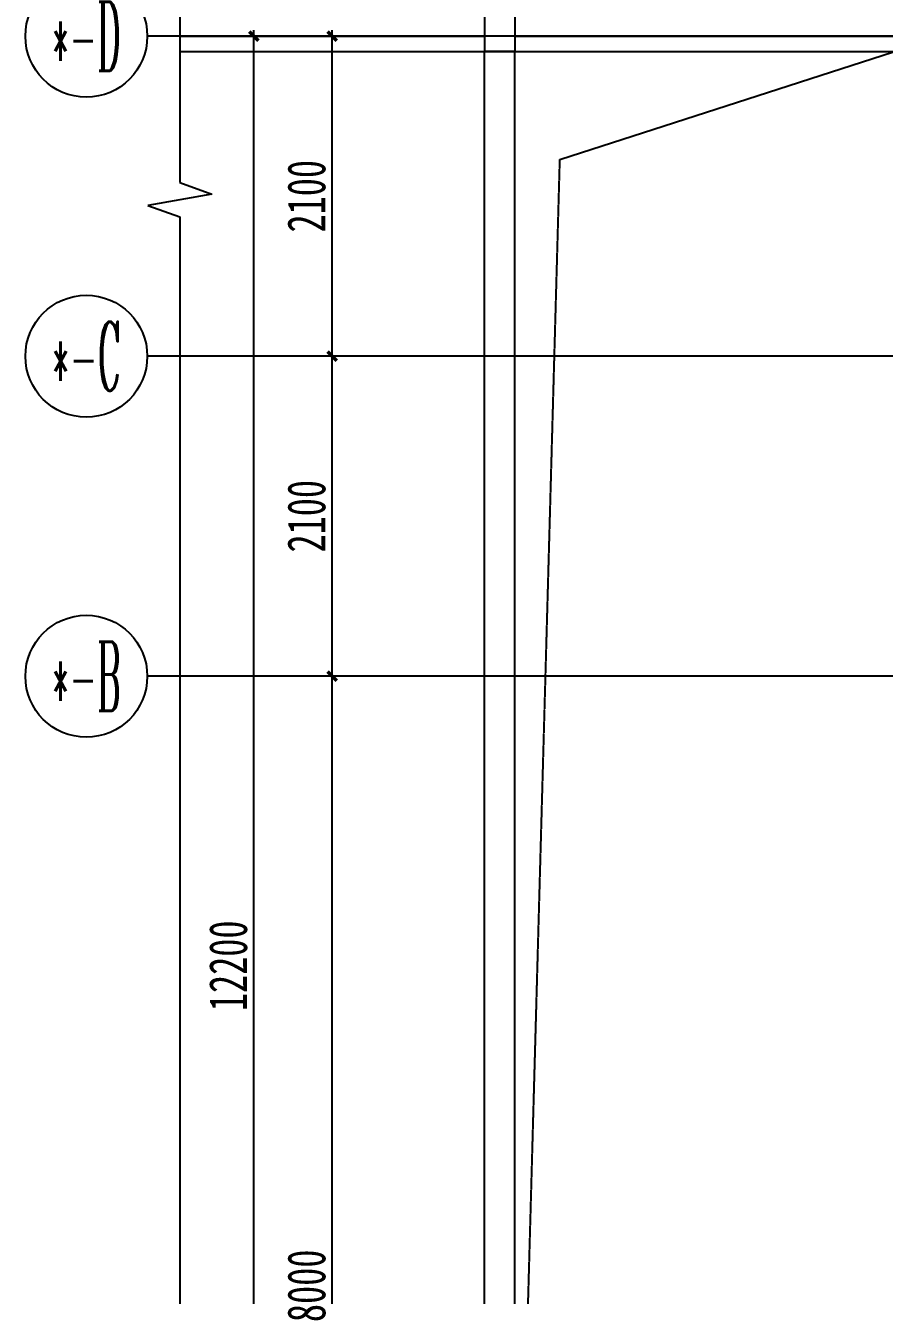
# Model space of a CAD drawing. Extents: x -255202 to 66368, y -6372500 to 603.
# Drawn here: x 10643 to 16283, y -3229017 to -3220682 of the extents above; entities that cross this region are included whole.
import ezdxf
from ezdxf.enums import TextEntityAlignment as Align

# ---------------------------------------------------------------- set-up
doc = ezdxf.new("R2010")
doc.units = 0
doc.header["$LTSCALE"] = 10
doc.header["$MEASUREMENT"] = 0
doc.linetypes.add('__DASH', pattern=[0.35, 0.25, -0.1])
for name, color, linetype in [('A-DIM（轴号轴线尺寸）', 3, 'Continuous'), ('A-HDRL（栏杆构件）', 8, 'Continuous'), ('A-MARK（制图符号）', 8, 'Continuous'), ('A-门', 251, 'Continuous'), ('AXIS_TEXT', 7, 'Continuous'), ('DIM【标注】', 149, 'Continuous'), ('L-立面填充1', 253, 'Continuous'), ('院墙', 53, 'Continuous'), ('院墙（一层看线）', 8, 'Continuous')]:
    doc.layers.add(name, color=color, linetype=linetype)
doc.styles.add('_TCH_AXIS', font='COMPLEX', dxfattribs={"bigfont": 'GBCBIG'})
doc.styles.add('COMPLEX', font='COMPLEX')
doc.styles.add('L~1D$0$黑体', font='simhei.ttf')
doc.styles.add('L~1Z$0$黑体', font='simhei.ttf')
doc.styles.add('宋体', font='', dxfattribs={"width": 0.8})
doc.styles.add('样式222', font='', dxfattribs={"width": 0.7})
doc.styles.get('宋体').set_extended_font_data('STXihei')
doc.styles.get('样式222').set_extended_font_data('STXihei')
doc.dimstyles.new('DK-100', dxfattribs={"dimscale": 100, "dimtxt": 2.5, "dimasz": 0.6, "dimexe": 1, "dimexo": 1, "dimgap": 0.4, "dimtad": 1, "dimdec": 0, "dimrnd": 5, "dimdsep": 46, "dimtxsty": '样式222', "dimblk": 'ARCHTICK', "dimcen": 3, "dimdle": 0.4, "dimclrd": 149, "dimclre": 149, "dimclrt": 149, "dimadec": 0, "dimazin": 0, "dimtfac": 1, "dimtdec": 0, "dimtix": 1, "dimtmove": 2, "dimatfit": 3, "dimldrblk": 'ARCHTICK', "dimfxl": 3, "dimfxlon": 1, "dimtvp": 1, "dimtolj": 1, "dimtzin": 0, "dimarcsym": 0})

# ---------------------------------------------------------------- blocks, each defined once
blk = doc.blocks.new('_AXISO')
blk.add_circle((0, 0), 0.5)
at = {"layer": 'AXIS_TEXT', "style": 'COMPLEX', "width": 1.041667}
blk.add_attdef('A', text='', height=0.56, dxfattribs=at).set_placement((-0.25, -0.28), (0.25, -0.28), align=Align.FIT)
blk = doc.blocks.new('_ArchTick')
at = {"color": 0, "linetype": 'ByBlock', "const_width": 0.4}
blk.add_lwpolyline([(-0.5, -0.5), (0.5, 0.5)], dxfattribs=at)
blk = doc.blocks.new('*D637')
at = {"layer": 'Defpoints', "color": 0, "transparency": 16777216}
for p in [(25966, 2506.1), (26950.9, 2506.1), (26950.9, -9693.9)]:
    blk.add_point(p, dxfattribs=at)
at = {"layer": 'DIM【标注】', "color": 149, "lineweight": -2, "transparency": 16777216}
for p, q in [((26266, 2506.1), (25866, 2506.1)), ((25966, -9733.9), (25966, 2546.1)), ((26266, -9693.9), (25866, -9693.9))]:
    blk.add_line(p, q, dxfattribs=at)
at = {"layer": 'DIM【标注】', "color": 149, "lineweight": -2, "transparency": 16777216, "xscale": 60, "yscale": 60, "zscale": 60}
for p, rotation in [((25966, 2506.1), 90), ((25966, -9693.9), 270)]:
    blk.add_blockref('_ArchTick', p, dxfattribs=dict(at, rotation=rotation))
at = {"layer": 'DIM【标注】', "color": 149, "transparency": 16777216, "insert": (25798, -3593.9), "char_height": 250, "attachment_point": 5, "rotation": 90, "style": '样式222'}
blk.add_mtext('\\A1;12200', dxfattribs=at)
blk = doc.blocks.new('*D638')
at = {"layer": 'Defpoints', "color": 0, "transparency": 16777216}
for p in [(26479.9, -1693.9), (26950.9, -1693.9), (26950.9, -9693.9)]:
    blk.add_point(p, dxfattribs=at)
at = {"layer": 'DIM【标注】', "color": 149, "lineweight": -2, "transparency": 16777216}
for p, q in [((26479.9, -9733.9), (26479.9, -1653.9)), ((26779.9, -1693.9), (26379.9, -1693.9)), ((26779.9, -9693.9), (26379.9, -9693.9))]:
    blk.add_line(p, q, dxfattribs=at)
at = {"layer": 'DIM【标注】', "color": 149, "lineweight": -2, "transparency": 16777216, "xscale": 60, "yscale": 60, "zscale": 60}
for p, rotation in [((26479.9, -1693.9), 90), ((26479.9, -9693.9), 270)]:
    blk.add_blockref('_ArchTick', p, dxfattribs=dict(at, rotation=rotation))
at = {"layer": 'DIM【标注】', "color": 149, "transparency": 16777216, "insert": (26311.8, -5693.9), "char_height": 250, "attachment_point": 5, "rotation": 90, "style": '样式222'}
blk.add_mtext('\\A1;8000', dxfattribs=at)
blk = doc.blocks.new('*D639')
at = {"layer": 'Defpoints', "color": 0, "transparency": 16777216}
for p in [(26479.9, 406.1), (26950.9, 406.1), (26950.9, -1693.9)]:
    blk.add_point(p, dxfattribs=at)
at = {"layer": 'DIM【标注】', "color": 149, "lineweight": -2, "transparency": 16777216}
for p, q in [((26479.9, -1733.9), (26479.9, 446.1)), ((26779.9, 406.1), (26379.9, 406.1)), ((26779.9, -1693.9), (26379.9, -1693.9))]:
    blk.add_line(p, q, dxfattribs=at)
at = {"layer": 'DIM【标注】', "color": 149, "lineweight": -2, "transparency": 16777216, "xscale": 60, "yscale": 60, "zscale": 60}
for p, rotation in [((26479.9, 406.1), 90), ((26479.9, -1693.9), 270)]:
    blk.add_blockref('_ArchTick', p, dxfattribs=dict(at, rotation=rotation))
at = {"layer": 'DIM【标注】', "color": 149, "transparency": 16777216, "insert": (26311.8, -643.9), "char_height": 250, "attachment_point": 5, "rotation": 90, "style": '样式222'}
blk.add_mtext('\\A1;2100', dxfattribs=at)
blk = doc.blocks.new('*D640')
at = {"layer": 'Defpoints', "color": 0, "transparency": 16777216}
for p in [(26479.9, 2506.1), (26950.9, 2506.1), (26950.9, 406.1)]:
    blk.add_point(p, dxfattribs=at)
at = {"layer": 'DIM【标注】', "color": 149, "lineweight": -2, "transparency": 16777216}
for p, q in [((26779.9, 2506.1), (26379.9, 2506.1)), ((26479.9, 366.1), (26479.9, 2546.1)), ((26779.9, 406.1), (26379.9, 406.1))]:
    blk.add_line(p, q, dxfattribs=at)
at = {"layer": 'DIM【标注】', "color": 149, "lineweight": -2, "transparency": 16777216, "xscale": 60, "yscale": 60, "zscale": 60}
for p, rotation in [((26479.9, 2506.1), 90), ((26479.9, 406.1), 270)]:
    blk.add_blockref('_ArchTick', p, dxfattribs=dict(at, rotation=rotation))
at = {"layer": 'DIM【标注】', "color": 149, "transparency": 16777216, "insert": (26311.8, 1456.1), "char_height": 250, "attachment_point": 5, "rotation": 90, "style": '样式222'}
blk.add_mtext('\\A1;2100', dxfattribs=at)
blk = doc.blocks.new('ty')
at = {"color": 8, "linetype": '__DASH'}
blk.add_line((27679.7, -8927), (27974.7, 1697.8), dxfattribs=at)
at = {"layer": 'A-HDRL（栏杆构件）', "color": 8}
for p, q in [((25479.7, 2506.1), (27479.7, 2506.1)), ((25479.7, 2406.1), (27679.7, 2406.1))]:
    blk.add_line(p, q, dxfattribs=at)
at = {"layer": 'A-MARK（制图符号）', "color": 8}
for p, q in [((25479.7, 3628.4), (25479.7, 1546.2)), ((25479.7, 1546.2), (25689.7, 1469.8)), ((25689.7, 1469.8), (25269.7, 1395.8)), ((25269.7, 1395.8), (25479.7, 1321.2)), ((25479.7, 1321.2), (25479.7, -14957.9))]:
    blk.add_line(p, q, dxfattribs=at)
at = {"layer": 'A-门', "color": 8}
for p, q in [((59161.7, 2506.1), (25966, 2506.1)), ((27679.7, 2506.1), (30579.4, 2506.4)), ((27974.7, 1697.8), (30479.7, 2506.1)), ((27679.7, 2406.1), (30479.4, 2406.4)), ((59161.7, 406.1), (25966, 406.1)), ((59161.7, -1693.9), (25966, -1693.9))]:
    blk.add_line(p, q, dxfattribs=at)
at = {"layer": 'DIM【标注】'}
for p, q in [((26950.9, 2506.1), (25266, 2506.1)), ((26950.9, 406.1), (25266, 406.1)), ((26950.9, -1693.9), (25266, -1693.9))]:
    blk.add_line(p, q, dxfattribs=at)
at = {"layer": '院墙', "color": 8}
for p, q in [((27479.7, 4228), (27479.7, 2406.1)), ((27679.7, 4228), (27679.7, 2406.1)), ((27679.7, 2406.1), (27479.7, 2406.1))]:
    blk.add_line(p, q, dxfattribs=at)
at = {"layer": '院墙（一层看线）', "color": 8}
for p, q in [((27479.7, -14957.9), (27479.7, 2406.1)), ((27679.7, -14957.9), (27679.7, 2406.1))]:
    blk.add_line(p, q, dxfattribs=at)
at = {"layer": 'DIM【标注】'}
ref = blk.add_blockref('_AXISO', (24866, 2506.1), dxfattribs=dict(at, xscale=800, yscale=800, zscale=800))
ref.add_attrib('A', '*-D', dxfattribs={"layer": 'A-DIM（轴号轴线尺寸）', "height": 452.55, "style": '_TCH_AXIS', "width": 0.355932}).set_placement((24639.7, 2279.8), (25092.3, 2279.8), align=Align.FIT)
ref = blk.add_blockref('_AXISO', (24866, 406.1), dxfattribs=dict(at, xscale=800, yscale=800, zscale=800))
ref.add_attrib('A', '*-C', dxfattribs={"layer": 'A-DIM（轴号轴线尺寸）', "height": 452.55, "style": '_TCH_AXIS', "width": 0.368421}).set_placement((24639.7, 179.8), (25092.3, 179.8), align=Align.FIT)
ref = blk.add_blockref('_AXISO', (24866, -1693.9), dxfattribs=dict(at, xscale=800, yscale=800, zscale=800))
ref.add_attrib('A', '*-B', dxfattribs={"layer": 'A-DIM（轴号轴线尺寸）', "height": 452.55, "style": '_TCH_AXIS', "width": 0.355932}).set_placement((24639.7, -1920.2), (25092.3, -1920.2), align=Align.FIT)
at = {"layer": 'A-门', "color": 8, "width": 0.75}
for rotation, style, p in [(90, 'L~1D$0$黑体', (30165.4, -8870.6)), (90, 'L~1D$0$黑体', (55174.4, -8847)), (180, 'L~1Z$0$黑体', (41491.3, -10055.8))]:
    blk.add_attdef('1/AC', text='', height=120, rotation=rotation, dxfattribs=dict(at, style=style)).set_placement(p, align=Align.MIDDLE)
at = {"layer": 'A-门', "color": 8, "style": '宋体'}
for text_generation_flag, p in [(6, (36240.8, -8783.5, -6.9)), (2, (37300.4, -8783.5, -6.9)), (6, (48058.9, -8783.5, -6.9)), (2, (49118.5, -8783.5, -6.9))]:
    blk.add_attdef('KT', text='', height=79.4, rotation=90, dxfattribs=dict(at, text_generation_flag=text_generation_flag)).set_placement(p, align=Align.MIDDLE)
at = {"layer": 'A-门', "color": 8, "style": 'L~1Z$0$黑体', "text_generation_flag": 4, "width": 0.75}
blk.add_attdef('1/AC', text='', height=120, dxfattribs=at).set_placement((43868.1, -10055.8), align=Align.MIDDLE)
at = {"layer": 'DIM【标注】'}
for p1, p2, distance, picture, middle in [((26950.9, -9693.9), (26950.9, 2506.1), 984.9, '*D637', (25798, -3593.9)), ((26950.9, 406.1), (26950.9, 2506.1), 471.1, '*D640', (26311.8, 1456.1)), ((26950.9, -1693.9), (26950.9, 406.1), 471.1, '*D639', (26311.8, -643.9)), ((26950.9, -9693.9), (26950.9, -1693.9), 471.1, '*D638', (26311.8, -5693.9))]:
    dim = blk.add_aligned_dim(p1=p1, p2=p2, distance=distance, dimstyle='DK-100', dxfattribs=at)
    dim.commit()
    dim.dimension.update_dxf_attribs({"geometry": picture, "text_midpoint": middle})

msp = doc.modelspace()

# ---------------------------------------------------------------- block references
at = {"layer": 'L-立面填充1'}
msp.add_blockref('ty', (-13822.9, -3223259.1), dxfattribs=at)

doc.saveas('drawing.dxf')
